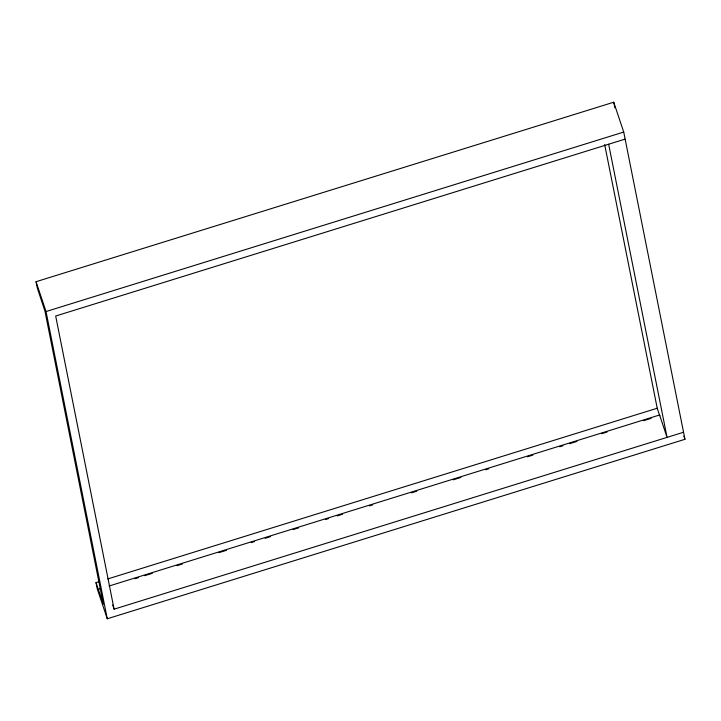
<?xml version="1.0" encoding="UTF-8"?>
<svg xmlns="http://www.w3.org/2000/svg" width="721" height="721" viewBox="0 0 721 721"><rect width="100%" height="100%" fill="white"/><g stroke="black" fill="none" stroke-linecap="round" stroke-linejoin="round"><path stroke-width="1.08" d="M96.01 582.595L103.355 604.279L44.945 311.13L37.312 288.049L36.05 281.704L613.742 102.22L623.728 132.06L684.95 439.296L107.258 618.78L97.272 588.94L96.01 582.595L99.237 581.595M107.258 618.78L46.036 311.544L623.728 132.06M625.134 139.108L55.679 316.032L114.098 609.173L683.544 432.249M107.835 578.918L657.219 408.23L659.715 415.693L659.571 414.99L109.114 586.011M100.516 588.687L98.362 589.354L98.507 590.057M135.061 578.702L138.288 577.701M144.741 575.691L152.266 573.357M176.987 565.67L182.368 564.002M218.923 552.647L226.448 550.312M251.169 542.625L254.396 541.624M265.148 538.281L270.528 536.613M293.105 529.602L298.476 527.925M325.351 519.58L328.578 518.579M337.185 515.903L342.556 514.235M369.431 505.881L372.658 504.88M411.367 492.858L416.738 491.181M453.293 479.825L460.818 477.491M485.548 469.804L488.775 468.803M527.475 456.781L532.855 455.113M559.73 446.759L562.957 445.758M569.41 443.748L576.935 441.414M601.656 433.727L607.037 432.059M643.592 420.704L651.117 418.369M683.878 436.097L684.95 439.296M659.571 414.99L667.06 437.368L608.65 144.227M36.05 281.704L46.036 311.544M112.674 604.91L114.098 609.173M613.742 102.22L614.86 107.853M604.676 144.57L657.363 408.933"/></g></svg>
